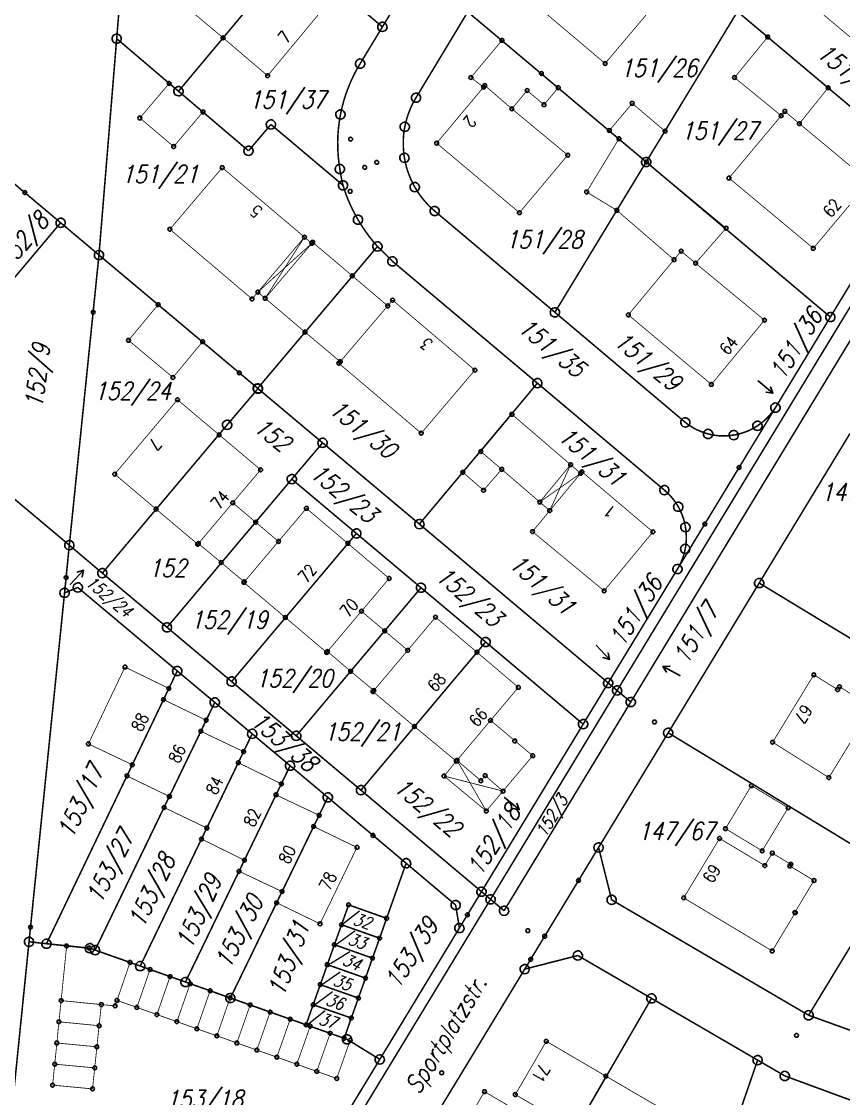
# Model space of a CAD drawing. Extents: x 4468056 to 4468688, y 5348625 to 5349303.
# Drawn here: x 4468452.9 to 4468559.9, y 5348828 to 5348968.3 of the extents above; entities that cross this region are included whole.
import ezdxf
from ezdxf.enums import TextEntityAlignment as Align

# ---------------------------------------------------------------- set-up
doc = ezdxf.new("R2010")
doc.units = 0
doc.linetypes.add('PCMAP-LINIENTYP_046', pattern=[1, 0.35, -0.3, 0.35])
doc.layers.get('0').update_dxf_attribs({"linetype": 'CONTINUOUS'})
for name, color, linetype in [('B-T017-AMTL_PUNKTE_G-KOORDINATE', 216, 'CONTINUOUS'), ('B-T018-AMTL_PUNKTE_D-KOORDINATE', 216, 'CONTINUOUS'), ('B-T020-AMTL_FR-PFEIL', 7, 'CONTINUOUS'), ('L-T034-AMTL_FLGR_ABGEM', 216, 'CONTINUOUS'), ('L-T044-AMTL_GEBAEUDELINIE', 136, 'CONTINUOUS'), ('L-T046-AMTL_ARK_PASS_DURCHF_DIA', 136, 'PCMAP-LINIENTYP_046'), ('L-T047-AMTL_GEB_-TREPPE_TG-ZUFA', 136, 'CONTINUOUS'), ('T-T004-HAUSNUMMER_GEBAEUDETEXT', 16, 'CONTINUOUS'), ('T-T018-FLURNUMMER', 7, 'CONTINUOUS'), ('T-T023-FLURNUMMERNTEXT_ZU_VERME', 7, 'CONTINUOUS'), ('T-T026-STRASSENNAMEN', 7, 'CONTINUOUS')]:
    doc.layers.add(name, color=color, linetype=linetype)
doc.styles.add('PCMAP-TEXTTYP_004', font='simplex')
doc.styles.add('PCMAP-TEXTTYP_018', font='simplex', dxfattribs={"oblique": 15})
doc.styles.add('PCMAP-TEXTTYP_023', font='simplex', dxfattribs={"oblique": 15})
doc.styles.add('PCMAP-TEXTTYP_026', font='simplex', dxfattribs={"oblique": 15})

# ---------------------------------------------------------------- blocks, each defined once
blk = doc.blocks.new('KREIS')
blk.add_circle((0, 0), 5)
blk = doc.blocks.new('SYM10')
for points in [[(2.507, 4.202), (0.958, 4.953), (-0.543, 5), (-2.185, 4.437), (-3.379, 3.608), (-4.249, 2.748), (-4.882, 1.357), (-5, 0.073)], [(-5, 0.073), (-4.953, -0.912)], [(2.493, -4.416), (3.726, -3.586), (4.455, -2.364), (5, -0.885), (4.933, 0.741), (4.464, 2.007), (3.69, 3.219), (2.507, 4.202)], [(-4.953, -0.912), (-4.698, -1.945), (-3.921, -3.398), (-2.642, -4.314), (-1.366, -4.81), (0.008, -5), (1.379, -4.834), (2.493, -4.416)]]:
    blk.add_lwpolyline(points)
blk = doc.blocks.new('SYM60')
blk.add_lwpolyline([(-8.077, 1.827), (-8.077, 1.808), (-5.038, 0.01), (-15, 0.01), (-15, -0.01), (-5.038, -0.01), (-8.077, -1.808), (-8.077, -1.827), (-5, 0), (-8.077, 1.827)])

msp = doc.modelspace()

# ---------------------------------------------------------------- linework, layer by layer
at = {"layer": 'L-T034-AMTL_FLGR_ABGEM', "const_width": 0.2, "flags": 128}
for points in [[(4468465.28, 5348966.07), (4468467.63, 5348994.88)], [(4468499.89, 5348967.6), (4468512.22, 5348987.92)], [(4468530.46, 5348881.17), (4468595.11, 5348987.57)], [(4468596.9, 5348986.16), (4468532.25, 5348879.68)], [(4468488.44, 5348977.28), (4468473.33, 5348959.22)], [(4468499.89, 5348967.6), (4468488.44, 5348977.28)], [(4468504.27, 5348958.38), (4468511.01, 5348969.55)], [(4468511.01, 5348969.55), (4468534.25, 5348950.01)], [(4468546.14, 5348969.59), (4468534.25, 5348950.01)], [(4468570.14, 5348949.41), (4468546.14, 5348969.59)], [(4468497, 5348962.82), (4468499.89, 5348967.6)], [(4468462.97, 5348937.89), (4468465.28, 5348966.07)], [(4468465.28, 5348966.07), (4468473.33, 5348959.22)], [(4468497, 5348962.82), (4468496.55, 5348962.05), (4468496.14, 5348961.26), (4468495.76, 5348960.45), (4468495.42, 5348959.62), (4468495.11, 5348958.78), (4468494.85, 5348957.93), (4468494.62, 5348957.06), (4468494.43, 5348956.19)], [(4468482.45, 5348951.46), (4468473.33, 5348959.22)], [(4468504.27, 5348958.38), (4468503.98, 5348957.88), (4468503.72, 5348957.36), (4468503.48, 5348956.82), (4468503.27, 5348956.28), (4468503.09, 5348955.73), (4468502.94, 5348955.17), (4468502.81, 5348954.6)], [(4468485.37, 5348954.89), (4468482.45, 5348951.46)], [(4468485.37, 5348954.89), (4468494.76, 5348946.97)], [(4468494.35, 5348949.1), (4468494.22, 5348949.98), (4468494.13, 5348950.87), (4468494.08, 5348951.76), (4468494.07, 5348952.65), (4468494.1, 5348953.54), (4468494.17, 5348954.43), (4468494.28, 5348955.31), (4468494.43, 5348956.19)], [(4468502.76, 5348950.55), (4468502.68, 5348951.13), (4468502.63, 5348951.71), (4468502.61, 5348952.29), (4468502.61, 5348952.87), (4468502.65, 5348953.45), (4468502.71, 5348954.03), (4468502.81, 5348954.6)], [(4468504.11, 5348946.73), (4468503.84, 5348947.24), (4468503.59, 5348947.77), (4468503.37, 5348948.31), (4468503.17, 5348948.86), (4468503.01, 5348949.41), (4468502.87, 5348949.98), (4468502.76, 5348950.55)], [(4468522.36, 5348930.43), (4468534.25, 5348950.01)], [(4468558.24, 5348929.81), (4468534.25, 5348950.01)], [(4468570.14, 5348949.41), (4468558.24, 5348929.81)], [(4468450.28, 5348948.56), (4468457.98, 5348942.09)], [(4468494.76, 5348946.97), (4468494.69, 5348947.27), (4468494.62, 5348947.57), (4468494.56, 5348947.88), (4468494.5, 5348948.18), (4468494.44, 5348948.49), (4468494.39, 5348948.79), (4468494.35, 5348949.1)], [(4468494.76, 5348946.97), (4468494.97, 5348946.3), (4468495.2, 5348945.65), (4468495.46, 5348945), (4468495.74, 5348944.36), (4468496.04, 5348943.73), (4468496.37, 5348943.11), (4468496.71, 5348942.5)], [(4468506.7, 5348943.62), (4468506.26, 5348944.01), (4468505.85, 5348944.41), (4468505.46, 5348944.84), (4468505.08, 5348945.29), (4468504.74, 5348945.75), (4468504.41, 5348946.23), (4468504.11, 5348946.73)], [(4468499.25, 5348939.01), (4468498.84, 5348939.47), (4468498.45, 5348939.95), (4468498.07, 5348940.44), (4468497.71, 5348940.94), (4468497.36, 5348941.45), (4468497.03, 5348941.97), (4468496.71, 5348942.5)], [(4468522.36, 5348930.43), (4468506.7, 5348943.62)], [(4468457.98, 5348942.09), (4468448.5, 5348930.82)], [(4468462.97, 5348937.89), (4468457.98, 5348942.09)], [(4468483.65, 5348920.53), (4468499.25, 5348939.01)], [(4468501.2, 5348937.07), (4468499.25, 5348939.01)], [(4468459.11, 5348900.1), (4468462.97, 5348937.89)], [(4468462.97, 5348937.89), (4468483.65, 5348920.53)], [(4468501.2, 5348937.07), (4468520.08, 5348921.2)], [(4468539.35, 5348916.09), (4468522.36, 5348930.43)], [(4468558.24, 5348929.81), (4468551.09, 5348918.02)], [(4468479.67, 5348915.77), (4468483.69, 5348920.49)], [(4468483.65, 5348920.53), (4468483.69, 5348920.49)], [(4468492.1, 5348913.43), (4468483.69, 5348920.49)], [(4468504.71, 5348902.85), (4468520.08, 5348921.2)], [(4468536.62, 5348907.27), (4468520.08, 5348921.2)], [(4468538.33, 5348897), (4468551.09, 5348918.02)], [(4468551.09, 5348918.02), (4468550.82, 5348917.62), (4468550.53, 5348917.25), (4468550.21, 5348916.88), (4468549.87, 5348916.54), (4468549.52, 5348916.22), (4468549.14, 5348915.93), (4468548.75, 5348915.65)], [(4468479.67, 5348915.77), (4468463.41, 5348896.46)], [(4468539.35, 5348916.09), (4468539.73, 5348915.8), (4468540.13, 5348915.54), (4468540.54, 5348915.29), (4468540.97, 5348915.08), (4468541.41, 5348914.89), (4468541.86, 5348914.73), (4468542.32, 5348914.59)], [(4468548.75, 5348915.65), (4468548.34, 5348915.4), (4468547.92, 5348915.17), (4468547.49, 5348914.97), (4468547.04, 5348914.8), (4468546.58, 5348914.65), (4468546.12, 5348914.53), (4468545.65, 5348914.44)], [(4468545.65, 5348914.44), (4468545.17, 5348914.38), (4468544.7, 5348914.34), (4468544.22, 5348914.33), (4468543.74, 5348914.35), (4468543.26, 5348914.4), (4468542.79, 5348914.48), (4468542.32, 5348914.59)], [(4468560.8, 5348914.65), (4468548.97, 5348895.17)], [(4468488.09, 5348908.7), (4468492.1, 5348913.43)], [(4468504.71, 5348902.85), (4468492.1, 5348913.43)], [(4468459.11, 5348900.1), (4468446.48, 5348910.72)], [(4468471.84, 5348889.4), (4468488.09, 5348908.7)], [(4468496.5, 5348901.63), (4468488.09, 5348908.7)], [(4468536.62, 5348907.27), (4468536.92, 5348907), (4468537.21, 5348906.72), (4468537.49, 5348906.42), (4468537.75, 5348906.11), (4468537.99, 5348905.79), (4468538.22, 5348905.46), (4468538.43, 5348905.11)], [(4468538.43, 5348905.11), (4468538.62, 5348904.75), (4468538.79, 5348904.39), (4468538.95, 5348904.01), (4468539.08, 5348903.63), (4468539.2, 5348903.24), (4468539.29, 5348902.85), (4468539.37, 5348902.45)], [(4468480.25, 5348882.34), (4468496.5, 5348901.63)], [(4468504.92, 5348894.56), (4468496.5, 5348901.63)], [(4468504.71, 5348902.85), (4468529.3, 5348882.16)], [(4468539.37, 5348902.45), (4468539.43, 5348902.05), (4468539.46, 5348901.65), (4468539.48, 5348901.24), (4468539.48, 5348900.84), (4468539.45, 5348900.43), (4468539.41, 5348900.03), (4468539.34, 5348899.63)], [(4468459.11, 5348900.1), (4468458.49, 5348893.89)], [(4468459.11, 5348900.1), (4468463.41, 5348896.46)], [(4468538.33, 5348897), (4468538.53, 5348897.35), (4468538.71, 5348897.71), (4468538.88, 5348898.08), (4468539.02, 5348898.46), (4468539.15, 5348898.84), (4468539.25, 5348899.23), (4468539.34, 5348899.63)], [(4468471.84, 5348889.4), (4468463.41, 5348896.46)], [(4468529.3, 5348882.16), (4468538.33, 5348897)], [(4468458.49, 5348893.89), (4468460.22, 5348894.59)], [(4468473.17, 5348883.72), (4468460.22, 5348894.59)], [(4468537.12, 5348875.67), (4468548.97, 5348895.17)], [(4468578.67, 5348877.16), (4468548.97, 5348895.17)], [(4468453.86, 5348848.45), (4468458.49, 5348893.89)], [(4468488.67, 5348875.27), (4468504.92, 5348894.56)], [(4468513.34, 5348887.49), (4468504.92, 5348894.56)], [(4468471.84, 5348889.4), (4468480.25, 5348882.34)], [(4468497.1, 5348868.19), (4468513.34, 5348887.49)], [(4468526.04, 5348876.79), (4468513.34, 5348887.49)], [(4468473.17, 5348883.72), (4468456.14, 5348848.2)], [(4468478.06, 5348879.62), (4468473.17, 5348883.72)], [(4468480.25, 5348882.34), (4468488.67, 5348875.27)], [(4468529.3, 5348882.16), (4468526.04, 5348876.79)], [(4468529.3, 5348882.16), (4468530.46, 5348881.17)], [(4468530.46, 5348881.17), (4468513.98, 5348853.98)], [(4468530.46, 5348881.17), (4468532.25, 5348879.68)], [(4468478.06, 5348879.62), (4468462.47, 5348847.37)], [(4468482.93, 5348875.53), (4468478.06, 5348879.62)], [(4468515.74, 5348852.49), (4468532.25, 5348879.68)], [(4468512.8, 5348854.98), (4468526.04, 5348876.79)], [(4468482.93, 5348875.53), (4468468.35, 5348845.29)], [(4468487.87, 5348871.38), (4468482.93, 5348875.53)], [(4468488.67, 5348875.27), (4468497.1, 5348868.19)], [(4468537.12, 5348875.67), (4468528.05, 5348860.73)], [(4468566.8, 5348857.62), (4468537.12, 5348875.67)], [(4468487.87, 5348871.38), (4468474.24, 5348843.21)], [(4468492.78, 5348867.26), (4468487.87, 5348871.38)], [(4468512.8, 5348854.98), (4468497.1, 5348868.19)], [(4468492.78, 5348867.26), (4468480.09, 5348841.13)], [(4468502.98, 5348858.68), (4468492.78, 5348867.26)], [(4468528.05, 5348860.73), (4468518.43, 5348844.89)], [(4468529.75, 5348853.91), (4468528.05, 5348860.73)], [(4468502.98, 5348858.68), (4468500.44, 5348851.5)], [(4468502.98, 5348858.68), (4468509.43, 5348853.24)], [(4468555.41, 5348838.88), (4468566.8, 5348857.62)], [(4468513.98, 5348853.98), (4468466.17, 5348775.22)], [(4468512.8, 5348854.98), (4468509.92, 5348850.24)], [(4468512.8, 5348854.98), (4468513.98, 5348853.98)], [(4468513.98, 5348853.98), (4468515.74, 5348852.49)], [(4468555.41, 5348838.88), (4468529.75, 5348853.91)], [(4468494.57, 5348850.67), (4468495.49, 5348853.26)], [(4468500.44, 5348851.5), (4468495.49, 5348853.26)], [(4468509.92, 5348850.24), (4468509.43, 5348853.24)], [(4468499.53, 5348848.92), (4468500.44, 5348851.5)], [(4468493.64, 5348848.07), (4468494.57, 5348850.67)], [(4468499.53, 5348848.92), (4468494.57, 5348850.67)], [(4468499.55, 5348833.13), (4468509.92, 5348850.24)], [(4468449.42, 5348804.68), (4468453.86, 5348848.45)], [(4468453.86, 5348848.45), (4468456.14, 5348848.2)], [(4468498.6, 5348846.32), (4468499.53, 5348848.92)], [(4468461.79, 5348847.61), (4468456.14, 5348848.2)], [(4468461.79, 5348847.61), (4468462.47, 5348847.37)], [(4468468.35, 5348845.29), (4468462.47, 5348847.37)], [(4468492.72, 5348845.47), (4468493.64, 5348848.07)], [(4468498.6, 5348846.32), (4468493.64, 5348848.07)], [(4468497.69, 5348843.72), (4468498.6, 5348846.32)], [(4468525.35, 5348846.66), (4468518.43, 5348844.89)], [(4468534.94, 5348841.08), (4468525.35, 5348846.66)], [(4468474.24, 5348843.21), (4468468.35, 5348845.29)], [(4468491.8, 5348842.87), (4468492.72, 5348845.47)], [(4468497.69, 5348843.72), (4468492.72, 5348845.47)], [(4468499.24, 5348813.28), (4468518.43, 5348844.89)], [(4468480.09, 5348841.13), (4468474.24, 5348843.21)], [(4468490.87, 5348840.25), (4468491.8, 5348842.87)], [(4468496.76, 5348841.12), (4468491.8, 5348842.87)], [(4468496.76, 5348841.12), (4468497.69, 5348843.72)], [(4468489.95, 5348837.64), (4468480.09, 5348841.13)], [(4468489.95, 5348837.64), (4468490.87, 5348840.25)], [(4468495.84, 5348838.52), (4468490.87, 5348840.25)], [(4468495.84, 5348838.52), (4468496.76, 5348841.12)], [(4468534.94, 5348841.08), (4468515.47, 5348807.46)], [(4468548.77, 5348833.04), (4468534.94, 5348841.08)], [(4468494.91, 5348835.88), (4468495.84, 5348838.52)], [(4468555.41, 5348838.88), (4468584.74, 5348828.3)], [(4468494.91, 5348835.88), (4468489.95, 5348837.64)], [(4468495.29, 5348835.75), (4468494.91, 5348835.88)], [(4468499.55, 5348833.13), (4468495.29, 5348835.75)], [(4468499.55, 5348833.13), (4468476.58, 5348795.3)], [(4468548.77, 5348833.04), (4468537.26, 5348799.65)], [(4468548.77, 5348833.04), (4468552.31, 5348830.98)], [(4468570.37, 5348824.33), (4468552.31, 5348830.98)]]:
    msp.add_lwpolyline(points, dxfattribs=at)
at = {"layer": 'L-T044-AMTL_GEBAEUDELINIE', "const_width": 0.1, "flags": 128}
for points in [[(4468485.9, 5348974.24), (4468479.14, 5348966.17)], [(4468479.14, 5348966.17), (4468485.9, 5348974.24)], [(4468528.9, 5348962.83), (4468518.21, 5348971.87)], [(4468479.14, 5348966.17), (4468473.42, 5348970.96)], [(4468536.19, 5348971.46), (4468528.9, 5348962.83)], [(4468491.62, 5348969.28), (4468484.94, 5348961.24)], [(4468568.74, 5348959.63), (4468557.38, 5348969.16)], [(4468484.94, 5348961.24), (4468479.14, 5348966.17)], [(4468545.76, 5348961), (4468550.08, 5348966.28)], [(4468550.08, 5348966.28), (4468557.95, 5348959.67)], [(4468511.42, 5348961.01), (4468515.46, 5348965.84)], [(4468515.46, 5348965.84), (4468520.6, 5348961.53)], [(4468513.06, 5348959.75), (4468511.42, 5348961.01)], [(4468520.6, 5348961.53), (4468522.8, 5348959.68)], [(4468551.84, 5348956.03), (4468545.76, 5348961)], [(4468468.3, 5348955.73), (4468472.12, 5348960.24)], [(4468472.12, 5348960.24), (4468476.52, 5348956.52)], [(4468506.96, 5348952.45), (4468513.06, 5348959.75)], [(4468513.24, 5348959.97), (4468513.06, 5348959.75)], [(4468513.06, 5348959.75), (4468513.24, 5348959.97)], [(4468516.75, 5348956.93), (4468513.24, 5348959.97)], [(4468513.24, 5348959.97), (4468516.75, 5348956.93)], [(4468518.74, 5348959.31), (4468516.75, 5348956.93)], [(4468520.94, 5348957.46), (4468518.74, 5348959.31)], [(4468522.8, 5348959.68), (4468520.94, 5348957.46)], [(4468557.95, 5348959.67), (4468554.21, 5348955)], [(4468476.52, 5348956.52), (4468472.7, 5348952.01)], [(4468516.75, 5348956.93), (4468524.03, 5348950.9)], [(4468529.45, 5348954.1), (4468532.43, 5348957.64)], [(4468532.43, 5348957.64), (4468536.71, 5348954.02)], [(4468551.84, 5348956.03), (4468552.31, 5348956.6)], [(4468552.31, 5348956.6), (4468551.84, 5348956.03)], [(4468552.31, 5348956.6), (4468554.21, 5348955)], [(4468554.21, 5348955), (4468552.31, 5348956.6)], [(4468472.7, 5348952.01), (4468468.3, 5348955.73)], [(4468545.04, 5348947.91), (4468551.84, 5348956.03)], [(4468554.21, 5348955), (4468563.29, 5348947.45)], [(4468530.7, 5348953.03), (4468529.45, 5348954.1)], [(4468536.71, 5348954.02), (4468534.29, 5348950.01)], [(4468517.74, 5348943.4), (4468506.96, 5348952.45)], [(4468526.49, 5348946.1), (4468530.7, 5348953.03)], [(4468534.25, 5348950.01), (4468530.7, 5348953.03)], [(4468530.7, 5348953.03), (4468534.25, 5348950.01)], [(4468524.03, 5348950.9), (4468517.74, 5348943.4)], [(4468530.43, 5348943.71), (4468534.25, 5348950.01)], [(4468534.25, 5348950.01), (4468530.43, 5348943.71)], [(4468534.29, 5348950.01), (4468534.25, 5348950.01)], [(4468534.25, 5348950.01), (4468534.29, 5348950.01)], [(4468534.29, 5348950.01), (4468544.66, 5348941.39)], [(4468472.21, 5348941.24), (4468479.03, 5348949.27)], [(4468479.03, 5348949.27), (4468489.74, 5348940.22)], [(4468556.02, 5348938.76), (4468545.04, 5348947.91)], [(4468530.43, 5348943.71), (4468526.49, 5348946.1)], [(4468537.88, 5348937.28), (4468530.43, 5348943.71)], [(4468560.77, 5348944.43), (4468556.02, 5348938.76)], [(4468482.91, 5348932.17), (4468472.21, 5348941.24)], [(4468544.66, 5348941.39), (4468540.69, 5348936.82)], [(4468483.67, 5348933.06), (4468489.74, 5348940.22)], [(4468489.74, 5348940.22), (4468483.67, 5348933.06)], [(4468489.74, 5348940.22), (4468490.7, 5348939.41)], [(4468490.7, 5348939.41), (4468490.81, 5348939.54)], [(4468490.81, 5348939.54), (4468495.97, 5348935.18)], [(4468538.8, 5348938.39), (4468537.88, 5348937.28)], [(4468537.88, 5348937.28), (4468538.8, 5348938.39)], [(4468540.69, 5348936.82), (4468538.8, 5348938.39)], [(4468538.8, 5348938.39), (4468540.69, 5348936.82)], [(4468531.93, 5348930.09), (4468537.88, 5348937.28)], [(4468540.69, 5348936.82), (4468549.66, 5348929.4)], [(4468495.97, 5348935.18), (4468489.81, 5348927.85)], [(4468489.81, 5348927.85), (4468495.97, 5348935.18)], [(4468495.97, 5348935.18), (4468500.58, 5348931.26)], [(4468483.67, 5348933.06), (4468482.91, 5348932.17)], [(4468484.62, 5348932.25), (4468483.67, 5348933.06)], [(4468466.82, 5348926.78), (4468470.68, 5348931.42)], [(4468470.68, 5348931.42), (4468476.47, 5348926.6)], [(4468489.81, 5348927.85), (4468484.62, 5348932.25)], [(4468500.58, 5348931.26), (4468494.4, 5348924)], [(4468494.4, 5348924), (4468500.58, 5348931.26)], [(4468500.58, 5348931.26), (4468501.22, 5348932.01)], [(4468501.22, 5348932.01), (4468511.94, 5348922.9)], [(4468542.74, 5348921.04), (4468531.93, 5348930.09)], [(4468549.66, 5348929.4), (4468542.74, 5348921.04)], [(4468494.4, 5348924), (4468489.81, 5348927.85)], [(4468472.61, 5348921.94), (4468466.82, 5348926.78)], [(4468476.47, 5348926.6), (4468472.61, 5348921.94)], [(4468494.21, 5348923.79), (4468494.4, 5348924)], [(4468504.95, 5348914.68), (4468494.21, 5348923.79)], [(4468511.94, 5348922.9), (4468504.95, 5348914.68)], [(4468465.02, 5348909.35), (4468473.2, 5348919.04)], [(4468473.2, 5348919.04), (4468478.63, 5348914.47)], [(4468512.71, 5348912.3), (4468516.76, 5348917.14)], [(4468516.76, 5348917.14), (4468524.41, 5348910.58)], [(4468478.63, 5348914.47), (4468470.41, 5348904.8)], [(4468470.41, 5348904.8), (4468478.63, 5348914.47)], [(4468478.63, 5348914.47), (4468484.03, 5348909.92)], [(4468510.37, 5348909.59), (4468512.71, 5348912.3)], [(4468515.43, 5348909.98), (4468512.71, 5348912.3)], [(4468512.71, 5348912.3), (4468515.43, 5348909.98)], [(4468524.41, 5348910.58), (4468525.72, 5348909.46)], [(4468470.41, 5348904.8), (4468465.02, 5348909.35)], [(4468484.03, 5348909.92), (4468480.4, 5348905.62)], [(4468513.07, 5348907.25), (4468510.37, 5348909.59)], [(4468515.43, 5348909.98), (4468513.07, 5348907.25)], [(4468520.39, 5348905.72), (4468515.43, 5348909.98)], [(4468525.72, 5348909.46), (4468521.69, 5348904.6)], [(4468521.69, 5348904.6), (4468525.72, 5348909.46)], [(4468525.72, 5348909.46), (4468525.88, 5348909.66)], [(4468525.88, 5348909.66), (4468535.13, 5348901.83)], [(4468475.84, 5348900.22), (4468470.41, 5348904.8)], [(4468480.4, 5348905.62), (4468475.92, 5348900.31)], [(4468475.92, 5348900.31), (4468480.4, 5348905.62)], [(4468480.4, 5348905.62), (4468483.39, 5348903.09)], [(4468486.35, 5348900.59), (4468489.99, 5348904.9)], [(4468489.99, 5348904.9), (4468495.38, 5348900.34)], [(4468519.44, 5348901.87), (4468521.69, 5348904.6)], [(4468521.69, 5348904.6), (4468520.39, 5348905.72)], [(4468483.39, 5348903.09), (4468478.89, 5348897.84)], [(4468478.89, 5348897.84), (4468483.39, 5348903.09)], [(4468483.39, 5348903.09), (4468486.35, 5348900.59)], [(4468528.77, 5348894.15), (4468519.44, 5348901.87)], [(4468535.13, 5348901.83), (4468528.77, 5348894.15)], [(4468475.92, 5348900.31), (4468475.84, 5348900.22)], [(4468478.89, 5348897.84), (4468475.92, 5348900.31)], [(4468486.35, 5348900.59), (4468481.9, 5348895.32)], [(4468481.9, 5348895.32), (4468486.35, 5348900.59)], [(4468495.38, 5348900.34), (4468487.25, 5348890.68)], [(4468487.25, 5348890.68), (4468495.38, 5348900.34)], [(4468495.38, 5348900.34), (4468500.77, 5348895.77)], [(4468481.9, 5348895.32), (4468478.89, 5348897.84)], [(4468481.84, 5348895.25), (4468481.9, 5348895.32)], [(4468487.25, 5348890.68), (4468481.84, 5348895.25)], [(4468500.77, 5348895.77), (4468497.16, 5348891.5)], [(4468492.63, 5348886.13), (4468487.25, 5348890.68)], [(4468497.16, 5348891.5), (4468492.74, 5348886.26)], [(4468492.74, 5348886.26), (4468497.16, 5348891.5)], [(4468497.16, 5348891.5), (4468500.19, 5348888.94)], [(4468503.19, 5348886.41), (4468506.81, 5348890.72)], [(4468506.81, 5348890.72), (4468512.21, 5348886.16)], [(4468500.19, 5348888.94), (4468495.75, 5348883.68)], [(4468495.75, 5348883.68), (4468500.19, 5348888.94)], [(4468500.19, 5348888.94), (4468503.19, 5348886.41)], [(4468492.74, 5348886.26), (4468492.63, 5348886.13)], [(4468495.75, 5348883.68), (4468492.74, 5348886.26)], [(4468503.19, 5348886.41), (4468498.78, 5348881.17)], [(4468498.78, 5348881.17), (4468503.19, 5348886.41)], [(4468512.21, 5348886.16), (4468504.06, 5348876.49)], [(4468504.06, 5348876.49), (4468512.21, 5348886.16)], [(4468512.21, 5348886.16), (4468517.6, 5348881.58)], [(4468461.59, 5348874.22), (4468466.36, 5348884.23)], [(4468466.36, 5348884.23), (4468472.08, 5348881.44)], [(4468498.78, 5348881.17), (4468495.75, 5348883.68)], [(4468550.72, 5348874.44), (4468556.09, 5348883.22)], [(4468556.09, 5348883.22), (4468559.18, 5348881.29)], [(4468472.08, 5348881.44), (4468471.38, 5348879.99)], [(4468498.66, 5348881.03), (4468498.78, 5348881.17)], [(4468504.06, 5348876.49), (4468498.66, 5348881.03)], [(4468517.6, 5348881.58), (4468513.98, 5348877.28)], [(4468559.18, 5348881.29), (4468559.43, 5348881.67)], [(4468559.43, 5348881.67), (4468563.66, 5348879.02)], [(4468471.38, 5348879.99), (4468467.31, 5348871.5)], [(4468467.31, 5348871.5), (4468471.38, 5348879.99)], [(4468471.38, 5348879.99), (4468476.94, 5348877.3)], [(4468563.66, 5348879.02), (4468558.05, 5348869.83)], [(4468476.94, 5348877.3), (4468476.24, 5348875.86)], [(4468509.52, 5348871.97), (4468504.06, 5348876.49)], [(4468513.98, 5348877.28), (4468509.61, 5348872.08)], [(4468509.61, 5348872.08), (4468513.98, 5348877.28)], [(4468513.98, 5348877.28), (4468519.47, 5348872.68)], [(4468476.24, 5348875.86), (4468472.14, 5348867.38)], [(4468472.14, 5348867.38), (4468476.24, 5348875.86)], [(4468476.24, 5348875.86), (4468481.81, 5348873.21)], [(4468467.31, 5348871.5), (4468461.59, 5348874.22)], [(4468558.05, 5348869.83), (4468550.72, 5348874.44)], [(4468481.81, 5348873.21), (4468481.12, 5348871.77)], [(4468519.47, 5348872.68), (4468515.6, 5348868.07)], [(4468466.62, 5348870.05), (4468467.31, 5348871.5)], [(4468481.12, 5348871.77), (4468477.02, 5348863.27)], [(4468477.02, 5348863.27), (4468481.12, 5348871.77)], [(4468481.12, 5348871.77), (4468486.73, 5348869.02)], [(4468509.61, 5348872.08), (4468509.52, 5348871.97)], [(4468512.72, 5348869.42), (4468509.61, 5348872.08)], [(4468472.14, 5348867.38), (4468466.62, 5348870.05)], [(4468513.28, 5348870.09), (4468512.72, 5348869.42)], [(4468515.6, 5348868.07), (4468513.28, 5348870.09)], [(4468486.73, 5348869.02), (4468486.03, 5348867.58)], [(4468544.58, 5348863.18), (4468547.96, 5348868.78)], [(4468547.96, 5348868.78), (4468552.75, 5348865.9)], [(4468471.45, 5348865.94), (4468472.14, 5348867.38)], [(4468486.03, 5348867.58), (4468481.91, 5348859.07)], [(4468481.91, 5348859.07), (4468486.03, 5348867.58)], [(4468486.03, 5348867.58), (4468491.65, 5348864.92)], [(4468477.02, 5348863.27), (4468471.45, 5348865.94)], [(4468552.75, 5348865.9), (4468549.36, 5348860.29)], [(4468491.65, 5348864.92), (4468490.93, 5348863.46)], [(4468476.33, 5348861.83), (4468477.02, 5348863.27)], [(4468490.93, 5348863.46), (4468486.82, 5348854.99)], [(4468486.82, 5348854.99), (4468490.93, 5348863.46)], [(4468490.93, 5348863.46), (4468496.58, 5348860.74)], [(4468549.36, 5348860.29), (4468544.58, 5348863.18)], [(4468481.91, 5348859.07), (4468476.33, 5348861.83)], [(4468539.14, 5348854.17), (4468543.81, 5348861.91)], [(4468543.81, 5348861.91), (4468549.7, 5348858.37)], [(4468496.58, 5348860.74), (4468491.76, 5348850.79)], [(4468549.7, 5348858.37), (4468550.68, 5348859.99)], [(4468550.68, 5348859.99), (4468553.09, 5348858.54)], [(4468481.22, 5348857.63), (4468481.91, 5348859.07)], [(4468553.09, 5348858.54), (4468552.96, 5348858.32)], [(4468552.96, 5348858.32), (4468556.11, 5348856.43)], [(4468486.82, 5348854.99), (4468481.22, 5348857.63)], [(4468556.11, 5348856.43), (4468553.61, 5348852.27)], [(4468486.11, 5348853.53), (4468486.82, 5348854.99)], [(4468550.67, 5348847.25), (4468539.14, 5348854.17)], [(4468491.76, 5348850.79), (4468486.11, 5348853.53)], [(4468494.57, 5348850.67), (4468495.49, 5348853.26)], [(4468495.49, 5348853.26), (4468500.44, 5348851.5)], [(4468500.44, 5348851.5), (4468499.53, 5348848.92)], [(4468553.67, 5348852.24), (4468550.67, 5348847.25)], [(4468553.61, 5348852.27), (4468553.67, 5348852.24)], [(4468493.64, 5348848.07), (4468494.57, 5348850.67)], [(4468499.53, 5348848.92), (4468494.57, 5348850.67)], [(4468494.57, 5348850.67), (4468499.53, 5348848.92)], [(4468499.53, 5348848.92), (4468498.6, 5348846.32)], [(4468458.04, 5348840.79), (4468458.76, 5348847.91)], [(4468458.76, 5348847.91), (4468461.71, 5348847.64)], [(4468461.71, 5348847.64), (4468467.02, 5348845.76)], [(4468492.72, 5348845.47), (4468493.64, 5348848.07)], [(4468493.64, 5348848.07), (4468498.6, 5348846.32)], [(4468498.6, 5348846.32), (4468493.64, 5348848.07)], [(4468467.02, 5348845.76), (4468465.32, 5348840.82)], [(4468465.32, 5348840.82), (4468467.02, 5348845.76)], [(4468467.02, 5348845.76), (4468469.62, 5348844.84)], [(4468498.6, 5348846.32), (4468497.69, 5348843.72)], [(4468469.62, 5348844.84), (4468467.91, 5348839.9)], [(4468467.91, 5348839.9), (4468469.62, 5348844.84)], [(4468469.62, 5348844.84), (4468472.23, 5348843.91)], [(4468491.8, 5348842.87), (4468492.72, 5348845.47)], [(4468492.72, 5348845.47), (4468497.69, 5348843.72)], [(4468497.69, 5348843.72), (4468492.72, 5348845.47)], [(4468472.23, 5348843.91), (4468470.52, 5348838.97)], [(4468470.52, 5348838.97), (4468472.23, 5348843.91)], [(4468472.23, 5348843.91), (4468474.85, 5348842.99)], [(4468474.85, 5348842.99), (4468473.12, 5348838.05)], [(4468473.12, 5348838.05), (4468474.85, 5348842.99)], [(4468474.85, 5348842.99), (4468477.45, 5348842.07)], [(4468490.87, 5348840.25), (4468491.8, 5348842.87)], [(4468491.8, 5348842.87), (4468496.76, 5348841.12)], [(4468496.76, 5348841.12), (4468491.8, 5348842.87)], [(4468497.69, 5348843.72), (4468496.76, 5348841.12)], [(4468477.45, 5348842.07), (4468475.72, 5348837.12)], [(4468475.72, 5348837.12), (4468477.45, 5348842.07)], [(4468477.45, 5348842.07), (4468480.05, 5348841.14)], [(4468457.76, 5348838.03), (4468458.04, 5348840.79)], [(4468463.28, 5348840.27), (4468458.04, 5348840.79)], [(4468458.04, 5348840.79), (4468463.28, 5348840.27)], [(4468463.28, 5348840.27), (4468462.99, 5348837.52)], [(4468465.07, 5348840.1), (4468463.28, 5348840.27)], [(4468465.32, 5348840.82), (4468465.07, 5348840.1)], [(4468467.91, 5348839.9), (4468465.32, 5348840.82)], [(4468480.05, 5348841.14), (4468478.33, 5348836.2)], [(4468478.33, 5348836.2), (4468480.05, 5348841.14)], [(4468480.05, 5348841.14), (4468482.67, 5348840.22)], [(4468482.67, 5348840.22), (4468480.93, 5348835.27)], [(4468480.93, 5348835.27), (4468482.67, 5348840.22)], [(4468482.67, 5348840.22), (4468485.27, 5348839.3)], [(4468489.95, 5348837.64), (4468490.87, 5348840.25)], [(4468490.87, 5348840.25), (4468495.84, 5348838.52)], [(4468495.84, 5348838.52), (4468490.87, 5348840.25)], [(4468496.76, 5348841.12), (4468495.84, 5348838.52)], [(4468470.52, 5348838.97), (4468467.91, 5348839.9)], [(4468473.12, 5348838.05), (4468470.52, 5348838.97)], [(4468485.27, 5348839.3), (4468483.54, 5348834.35)], [(4468483.54, 5348834.35), (4468485.27, 5348839.3)], [(4468485.27, 5348839.3), (4468487.88, 5348838.37)], [(4468457.49, 5348835.27), (4468457.76, 5348838.03)], [(4468462.99, 5348837.52), (4468457.76, 5348838.03)], [(4468457.76, 5348838.03), (4468462.99, 5348837.52)], [(4468462.99, 5348837.52), (4468462.7, 5348834.77)], [(4468475.72, 5348837.12), (4468473.12, 5348838.05)], [(4468478.33, 5348836.2), (4468475.72, 5348837.12)], [(4468487.88, 5348838.37), (4468486.14, 5348833.42)], [(4468486.14, 5348833.42), (4468487.88, 5348838.37)], [(4468487.88, 5348838.37), (4468489.95, 5348837.64)], [(4468488.74, 5348832.5), (4468490.49, 5348837.45)], [(4468490.49, 5348837.45), (4468488.74, 5348832.5)], [(4468490.49, 5348837.45), (4468489.95, 5348837.64)], [(4468489.95, 5348837.64), (4468490.49, 5348837.45)], [(4468493.09, 5348836.53), (4468490.49, 5348837.45)], [(4468490.49, 5348837.45), (4468493.09, 5348836.53)], [(4468495.84, 5348838.52), (4468494.91, 5348835.88)], [(4468480.93, 5348835.27), (4468478.33, 5348836.2)], [(4468491.34, 5348831.57), (4468493.09, 5348836.53)], [(4468493.09, 5348836.53), (4468491.34, 5348831.57)], [(4468493.09, 5348836.53), (4468494.91, 5348835.88)], [(4468494.91, 5348835.88), (4468493.09, 5348836.53)], [(4468494.91, 5348835.88), (4468495.69, 5348835.61)], [(4468457.21, 5348832.51), (4468457.49, 5348835.27)], [(4468462.7, 5348834.77), (4468457.49, 5348835.27)], [(4468457.49, 5348835.27), (4468462.7, 5348834.77)], [(4468462.7, 5348834.77), (4468462.42, 5348832.03)], [(4468483.54, 5348834.35), (4468480.93, 5348835.27)], [(4468486.14, 5348833.42), (4468483.54, 5348834.35)], [(4468495.69, 5348835.61), (4468493.94, 5348830.65)], [(4468517.2, 5348828.55), (4468521.24, 5348835.49)], [(4468521.24, 5348835.49), (4468529, 5348830.95)], [(4468488.74, 5348832.5), (4468486.14, 5348833.42)], [(4468456.93, 5348829.78), (4468457.21, 5348832.51)], [(4468457.21, 5348832.51), (4468462.42, 5348832.03)], [(4468462.42, 5348832.03), (4468457.21, 5348832.51)], [(4468462.42, 5348832.03), (4468462.13, 5348829.29)], [(4468491.34, 5348831.57), (4468488.74, 5348832.5)], [(4468493.94, 5348830.65), (4468491.34, 5348831.57)], [(4468529, 5348830.95), (4468524.99, 5348824.02)], [(4468524.99, 5348824.02), (4468529, 5348830.95)], [(4468529, 5348830.95), (4468538.06, 5348825.67)], [(4468462.13, 5348829.29), (4468456.93, 5348829.78)], [(4468510.89, 5348825.02), (4468513.19, 5348828.93)], [(4468513.19, 5348828.93), (4468518.16, 5348826.01)], [(4468524.99, 5348824.02), (4468517.2, 5348828.55)]]:
    msp.add_lwpolyline(points, dxfattribs=at)
at = {"layer": 'L-T046-AMTL_ARK_PASS_DURCHF_DIA', "const_width": 0.1, "flags": 128}
for points in [[(4468489.74, 5348940.22), (4468484.62, 5348932.25)], [(4468490.7, 5348939.41), (4468483.67, 5348933.06)], [(4468484.62, 5348932.25), (4468490.7, 5348939.41)], [(4468520.39, 5348905.72), (4468524.41, 5348910.58)], [(4468524.41, 5348910.58), (4468521.69, 5348904.6)], [(4468520.39, 5348905.72), (4468525.72, 5348909.46)], [(4468509.61, 5348872.08), (4468513.42, 5348865.48)], [(4468507.92, 5348870.03), (4468515.6, 5348868.07)]]:
    msp.add_lwpolyline(points, dxfattribs=at)
at = {"layer": 'L-T047-AMTL_GEB_-TREPPE_TG-ZUFA', "const_width": 0.1, "flags": 128}
for points in [[(4468507.92, 5348870.03), (4468509.52, 5348871.97)], [(4468507.92, 5348870.03), (4468513.42, 5348865.48)], [(4468515.6, 5348868.07), (4468513.42, 5348865.48)]]:
    msp.add_lwpolyline(points, dxfattribs=at)

# ---------------------------------------------------------------- block references
at = {"layer": 'B-T017-AMTL_PUNKTE_G-KOORDINATE'}
for name, p, xscale, yscale, zscale in [('SYM10', (4468499.89, 5348967.6), 0.12, 0.12, 0.12), ('SYM10', (4468465.28, 5348966.07), 0.12, 0.12, 0.12), ('SYM10', (4468497, 5348962.82), 0.12, 0.12, 0.12), ('SYM10', (4468473.33, 5348959.22), 0.12, 0.12, 0.12), ('SYM10', (4468504.27, 5348958.38), 0.12, 0.12, 0.12), ('SYM10', (4468494.43, 5348956.19), 0.12, 0.12, 0.12), ('SYM10', (4468485.37, 5348954.89), 0.12, 0.12, 0.12), ('SYM10', (4468502.81, 5348954.6), 0.12, 0.12, 0.12), ('KREIS', (4468495.75, 5348952.98), 0.05, 0.05, 0.05), ('SYM10', (4468482.45, 5348951.46), 0.12, 0.12, 0.12), ('SYM10', (4468502.76, 5348950.55), 0.12, 0.12, 0.12), ('SYM10', (4468494.35, 5348949.1), 0.12, 0.12, 0.12), ('KREIS', (4468497.59, 5348949.3), 0.05, 0.05, 0.05), ('KREIS', (4468499.15, 5348949.95), 0.05, 0.05, 0.05), ('SYM10', (4468534.25, 5348950.01), 0.12, 0.12, 0.12), ('SYM10', (4468494.76, 5348946.97), 0.12, 0.12, 0.12), ('SYM10', (4468504.11, 5348946.73), 0.12, 0.12, 0.12), ('KREIS', (4468453.31, 5348946.02), 0.05, 0.05, 0.05), ('KREIS', (4468495.69, 5348946.18), 0.05, 0.05, 0.05), ('SYM10', (4468506.7, 5348943.62), 0.12, 0.12, 0.12), ('SYM10', (4468457.98, 5348942.09), 0.12, 0.12, 0.12), ('SYM10', (4468496.71, 5348942.5), 0.12, 0.12, 0.12), ('SYM10', (4468499.25, 5348939.01), 0.12, 0.12, 0.12), ('SYM10', (4468462.97, 5348937.89), 0.12, 0.12, 0.12), ('KREIS', (4468556.02, 5348938.76), 0.05, 0.05, 0.05), ('SYM10', (4468501.2, 5348937.07), 0.12, 0.12, 0.12), ('KREIS', (4468470.68, 5348931.42), 0.05, 0.05, 0.05), ('KREIS', (4468462.21, 5348930.44), 0.05, 0.05, 0.05), ('SYM10', (4468522.36, 5348930.43), 0.12, 0.12, 0.12), ('SYM10', (4468558.24, 5348929.81), 0.12, 0.12, 0.12), ('KREIS', (4468466.82, 5348926.78), 0.05, 0.05, 0.05), ('KREIS', (4468476.47, 5348926.6), 0.05, 0.05, 0.05), ('KREIS', (4468481.25, 5348922.55), 0.05, 0.05, 0.05), ('KREIS', (4468472.61, 5348921.94), 0.05, 0.05, 0.05), ('SYM10', (4468520.08, 5348921.2), 0.12, 0.12, 0.12), ('SYM10', (4468483.65, 5348920.53), 0.12, 0.12, 0.12), ('SYM10', (4468483.69, 5348920.49), 0.12, 0.12, 0.12), ('KREIS', (4468473.2, 5348919.04), 0.05, 0.05, 0.05), ('SYM10', (4468551.09, 5348918.02), 0.12, 0.12, 0.12), ('SYM10', (4468479.67, 5348915.77), 0.12, 0.12, 0.12), ('SYM10', (4468539.35, 5348916.09), 0.12, 0.12, 0.12), ('SYM10', (4468548.75, 5348915.65), 0.12, 0.12, 0.12), ('SYM10', (4468542.32, 5348914.59), 0.12, 0.12, 0.12), ('SYM10', (4468545.65, 5348914.44), 0.12, 0.12, 0.12), ('SYM10', (4468492.1, 5348913.43), 0.12, 0.12, 0.12), ('KREIS', (4468484.03, 5348909.92), 0.05, 0.05, 0.05), ('KREIS', (4468546.35, 5348910.21), 0.05, 0.05, 0.05), ('SYM10', (4468488.09, 5348908.7), 0.12, 0.12, 0.12), ('SYM10', (4468536.62, 5348907.27), 0.12, 0.12, 0.12), ('KREIS', (4468489.99, 5348904.9), 0.05, 0.05, 0.05), ('SYM10', (4468538.43, 5348905.11), 0.12, 0.12, 0.12), ('SYM10', (4468504.71, 5348902.85), 0.12, 0.12, 0.12), ('KREIS', (4468541.89, 5348902.85), 0.05, 0.05, 0.05), ('SYM10', (4468496.5, 5348901.63), 0.12, 0.12, 0.12), ('SYM10', (4468539.37, 5348902.45), 0.12, 0.12, 0.12), ('SYM10', (4468459.11, 5348900.1), 0.12, 0.12, 0.12), ('SYM10', (4468539.34, 5348899.63), 0.12, 0.12, 0.12), ('SYM10', (4468538.33, 5348897), 0.12, 0.12, 0.12), ('KREIS', (4468458.69, 5348895.88), 0.05, 0.05, 0.05), ('SYM10', (4468463.41, 5348896.46), 0.12, 0.12, 0.12), ('SYM10', (4468460.22, 5348894.59), 0.12, 0.12, 0.12), ('KREIS', (4468500.77, 5348895.77), 0.05, 0.05, 0.05), ('SYM10', (4468504.92, 5348894.56), 0.12, 0.12, 0.12), ('SYM10', (4468548.97, 5348895.17), 0.12, 0.12, 0.12), ('SYM10', (4468458.49, 5348893.89), 0.12, 0.12, 0.12), ('KREIS', (4468506.81, 5348890.72), 0.05, 0.05, 0.05), ('SYM10', (4468471.84, 5348889.4), 0.12, 0.12, 0.12), ('SYM10', (4468513.34, 5348887.49), 0.12, 0.12, 0.12), ('SYM10', (4468473.17, 5348883.72), 0.12, 0.12, 0.12), ('SYM10', (4468480.25, 5348882.34), 0.12, 0.12, 0.12), ('SYM10', (4468529.3, 5348882.16), 0.12, 0.12, 0.12), ('KREIS', (4468517.6, 5348881.58), 0.05, 0.05, 0.05), ('SYM10', (4468530.46, 5348881.17), 0.12, 0.12, 0.12), ('SYM10', (4468478.06, 5348879.62), 0.12, 0.12, 0.12), ('SYM10', (4468532.25, 5348879.68), 0.12, 0.12, 0.12), ('SYM10', (4468526.04, 5348876.79), 0.12, 0.12, 0.12), ('KREIS', (4468535.34, 5348877.07), 0.05, 0.05, 0.05), ('SYM10', (4468482.93, 5348875.53), 0.12, 0.12, 0.12), ('SYM10', (4468488.67, 5348875.27), 0.12, 0.12, 0.12), ('SYM10', (4468537.12, 5348875.67), 0.12, 0.12, 0.12), ('KREIS', (4468517.13, 5348874.6), 0.05, 0.05, 0.05), ('KREIS', (4468519.47, 5348872.68), 0.05, 0.05, 0.05), ('SYM10', (4468487.87, 5348871.38), 0.12, 0.12, 0.12), ('SYM10', (4468497.1, 5348868.19), 0.12, 0.12, 0.12), ('SYM10', (4468492.78, 5348867.26), 0.12, 0.12, 0.12), ('KREIS', (4468513.42, 5348865.48), 0.05, 0.05, 0.05), ('KREIS', (4468498.66, 5348862.3), 0.05, 0.05, 0.05), ('SYM10', (4468528.05, 5348860.73), 0.12, 0.12, 0.12), ('SYM10', (4468502.98, 5348858.68), 0.12, 0.12, 0.12), ('SYM10', (4468512.8, 5348854.98), 0.12, 0.12, 0.12), ('KREIS', (4468525.44, 5348856.44), 0.05, 0.05, 0.05), ('SYM10', (4468513.98, 5348853.98), 0.12, 0.12, 0.12), ('SYM10', (4468529.75, 5348853.91), 0.12, 0.12, 0.12), ('KREIS', (4468495.49, 5348853.26), 0.05, 0.05, 0.05), ('SYM10', (4468509.43, 5348853.24), 0.12, 0.12, 0.12), ('SYM10', (4468515.74, 5348852.49), 0.12, 0.12, 0.12), ('KREIS', (4468500.44, 5348851.5), 0.05, 0.05, 0.05), ('KREIS', (4468510.96, 5348851.96), 0.05, 0.05, 0.05), ('KREIS', (4468454.05, 5348850.36), 0.05, 0.05, 0.05), ('KREIS', (4468494.57, 5348850.67), 0.05, 0.05, 0.05), ('SYM10', (4468509.92, 5348850.24), 0.12, 0.12, 0.12), ('KREIS', (4468518.84, 5348849.9), 0.05, 0.05, 0.05), ('SYM10', (4468453.86, 5348848.45), 0.12, 0.12, 0.12), ('SYM10', (4468456.14, 5348848.2), 0.12, 0.12, 0.12), ('KREIS', (4468499.53, 5348848.92), 0.05, 0.05, 0.05), ('KREIS', (4468521.03, 5348849.17), 0.05, 0.05, 0.05), ('SYM10', (4468461.79, 5348847.61), 0.12, 0.12, 0.12), ('SYM10', (4468462.47, 5348847.37), 0.12, 0.12, 0.12), ('KREIS', (4468493.64, 5348848.07), 0.05, 0.05, 0.05), ('SYM10', (4468525.35, 5348846.66), 0.12, 0.12, 0.12), ('SYM10', (4468468.35, 5348845.29), 0.12, 0.12, 0.12), ('KREIS', (4468492.72, 5348845.47), 0.05, 0.05, 0.05), ('KREIS', (4468498.6, 5348846.32), 0.05, 0.05, 0.05), ('KREIS', (4468519.21, 5348846.17), 0.05, 0.05, 0.05), ('SYM10', (4468518.43, 5348844.89), 0.12, 0.12, 0.12), ('SYM10', (4468474.24, 5348843.21), 0.12, 0.12, 0.12), ('KREIS', (4468491.8, 5348842.87), 0.05, 0.05, 0.05), ('KREIS', (4468497.69, 5348843.72), 0.05, 0.05, 0.05), ('SYM10', (4468480.09, 5348841.13), 0.12, 0.12, 0.12), ('SYM10', (4468534.94, 5348841.08), 0.12, 0.12, 0.12), ('KREIS', (4468490.87, 5348840.25), 0.05, 0.05, 0.05), ('KREIS', (4468496.76, 5348841.12), 0.05, 0.05, 0.05), ('KREIS', (4468495.84, 5348838.52), 0.05, 0.05, 0.05), ('SYM10', (4468555.41, 5348838.88), 0.12, 0.12, 0.12), ('KREIS', (4468489.95, 5348837.64), 0.05, 0.05, 0.05), ('KREIS', (4468494.91, 5348835.88), 0.05, 0.05, 0.05), ('SYM10', (4468495.29, 5348835.75), 0.12, 0.12, 0.12), ('KREIS', (4468553.83, 5348836.26), 0.05, 0.05, 0.05), ('SYM10', (4468499.55, 5348833.13), 0.12, 0.12, 0.12), ('SYM10', (4468548.77, 5348833.04), 0.12, 0.12, 0.12), ('KREIS', (4468507.61, 5348831.39), 0.05, 0.05, 0.05), ('SYM10', (4468552.31, 5348830.98), 0.12, 0.12, 0.12)]:
    msp.add_blockref(name, p, dxfattribs=dict(at, xscale=xscale, yscale=yscale, zscale=zscale))
at = {"layer": 'B-T018-AMTL_PUNKTE_D-KOORDINATE', "xscale": 0.05, "yscale": 0.05, "zscale": 0.05}
for p in [(4468479.14, 5348966.17), (4468550.08, 5348966.28), (4468515.46, 5348965.84), (4468528.9, 5348962.83), (4468484.94, 5348961.24), (4468511.42, 5348961.01), (4468520.6, 5348961.53), (4468545.76, 5348961), (4468472.12, 5348960.24), (4468513.06, 5348959.75), (4468513.24, 5348959.97), (4468518.74, 5348959.31), (4468522.8, 5348959.68), (4468557.95, 5348959.67), (4468532.43, 5348957.64), (4468476.52, 5348956.52), (4468516.75, 5348956.93), (4468520.94, 5348957.46), (4468552.31, 5348956.6), (4468468.3, 5348955.73), (4468551.84, 5348956.03), (4468554.21, 5348955), (4468529.45, 5348954.1), (4468536.71, 5348954.02), (4468472.7, 5348952.01), (4468506.96, 5348952.45), (4468530.7, 5348953.03), (4468524.03, 5348950.9), (4468479.03, 5348949.27), (4468534.29, 5348950.01), (4468545.04, 5348947.91), (4468526.49, 5348946.1), (4468530.43, 5348943.71), (4468517.74, 5348943.4), (4468472.21, 5348941.24), (4468544.66, 5348941.39), (4468489.74, 5348940.22), (4468490.7, 5348939.41), (4468490.81, 5348939.54), (4468538.8, 5348938.39), (4468537.88, 5348937.28), (4468540.69, 5348936.82), (4468495.97, 5348935.18), (4468483.67, 5348933.06), (4468482.91, 5348932.17), (4468484.62, 5348932.25), (4468500.58, 5348931.26), (4468501.22, 5348932.01), (4468531.93, 5348930.09), (4468549.66, 5348929.4), (4468489.81, 5348927.85), (4468494.4, 5348924), (4468494.21, 5348923.79), (4468511.94, 5348922.9), (4468542.74, 5348921.04), (4468516.76, 5348917.14), (4468478.63, 5348914.47), (4468504.95, 5348914.68), (4468512.71, 5348912.3), (4468515.43, 5348909.98), (4468524.41, 5348910.58), (4468465.02, 5348909.35), (4468510.37, 5348909.59), (4468525.72, 5348909.46), (4468525.88, 5348909.66), (4468513.07, 5348907.25), (4468520.39, 5348905.72), (4468470.41, 5348904.8), (4468480.4, 5348905.62), (4468521.69, 5348904.6), (4468483.39, 5348903.09), (4468519.44, 5348901.87), (4468535.13, 5348901.83), (4468475.84, 5348900.22), (4468475.92, 5348900.31), (4468486.35, 5348900.59), (4468495.38, 5348900.34), (4468478.89, 5348897.84), (4468481.84, 5348895.25), (4468481.9, 5348895.32), (4468528.77, 5348894.15), (4468487.25, 5348890.68), (4468497.16, 5348891.5), (4468500.19, 5348888.94), (4468492.63, 5348886.13), (4468492.74, 5348886.26), (4468503.19, 5348886.41), (4468512.21, 5348886.16), (4468466.36, 5348884.23), (4468495.75, 5348883.68), (4468556.09, 5348883.22), (4468472.08, 5348881.44), (4468498.66, 5348881.03), (4468498.78, 5348881.17), (4468559.18, 5348881.29), (4468559.43, 5348881.67), (4468471.38, 5348879.99), (4468476.94, 5348877.3), (4468504.06, 5348876.49), (4468513.98, 5348877.28), (4468476.24, 5348875.86), (4468461.59, 5348874.22), (4468550.72, 5348874.44), (4468481.81, 5348873.21), (4468509.61, 5348872.08), (4468467.31, 5348871.5), (4468481.12, 5348871.77), (4468509.52, 5348871.97), (4468466.62, 5348870.05), (4468507.92, 5348870.03), (4468512.72, 5348869.42), (4468513.28, 5348870.09), (4468558.05, 5348869.83), (4468486.73, 5348869.02), (4468515.6, 5348868.07), (4468547.96, 5348868.78), (4468472.14, 5348867.38), (4468486.03, 5348867.58), (4468471.45, 5348865.94), (4468552.75, 5348865.9), (4468491.65, 5348864.92), (4468477.02, 5348863.27), (4468490.93, 5348863.46), (4468544.58, 5348863.18), (4468476.33, 5348861.83), (4468543.81, 5348861.91), (4468496.58, 5348860.74), (4468549.36, 5348860.29), (4468550.68, 5348859.99), (4468481.91, 5348859.07), (4468549.7, 5348858.37), (4468552.96, 5348858.32), (4468553.09, 5348858.54), (4468481.22, 5348857.63), (4468556.11, 5348856.43), (4468486.82, 5348854.99), (4468539.14, 5348854.17), (4468486.11, 5348853.53), (4468553.61, 5348852.27), (4468553.67, 5348852.24), (4468491.76, 5348850.79), (4468458.76, 5348847.91), (4468461.71, 5348847.64), (4468550.67, 5348847.25), (4468467.02, 5348845.76), (4468469.62, 5348844.84), (4468472.23, 5348843.91), (4468474.85, 5348842.99), (4468477.45, 5348842.07), (4468480.05, 5348841.14), (4468458.04, 5348840.79), (4468463.28, 5348840.27), (4468465.07, 5348840.1), (4468465.32, 5348840.82), (4468467.91, 5348839.9), (4468482.67, 5348840.22), (4468470.52, 5348838.97), (4468485.27, 5348839.3), (4468487.88, 5348838.37), (4468457.76, 5348838.03), (4468462.99, 5348837.52), (4468473.12, 5348838.05), (4468475.72, 5348837.12), (4468490.49, 5348837.45), (4468478.33, 5348836.2), (4468493.09, 5348836.53), (4468495.69, 5348835.61), (4468457.49, 5348835.27), (4468462.7, 5348834.77), (4468480.93, 5348835.27), (4468483.54, 5348834.35), (4468521.24, 5348835.49), (4468486.14, 5348833.42), (4468457.21, 5348832.51), (4468462.42, 5348832.03), (4468488.74, 5348832.5), (4468491.34, 5348831.57), (4468493.94, 5348830.65), (4468529, 5348830.95), (4468456.93, 5348829.78), (4468462.13, 5348829.29), (4468513.19, 5348828.93), (4468517.2, 5348828.55)]:
    msp.add_blockref('KREIS', p, dxfattribs=at)
at = {"layer": 'B-T020-AMTL_FR-PFEIL', "xscale": 0.25, "yscale": 0.25, "zscale": 0.25}
for p, rotation in [((4468551.73, 5348919.11), 320.68), ((4468461.83, 5348897.75), 46.72), ((4468530.35, 5348884.31), 313.26), ((4468535.34, 5348884.91), 151.64), ((4468518.69, 5348864.86), 320.48)]:
    msp.add_blockref('SYM60', p, dxfattribs=dict(at, rotation=rotation))

# ---------------------------------------------------------------- texts
at = {"layer": 'T-T004-HAUSNUMMER_GEBAEUDETEXT', "style": 'PCMAP-TEXTTYP_004', "width": 0.833333}
for s, rotation, p in [('7', 50.2484, (4468487.41, 5348965.31)), ('2', 230.1571, (4468511.02, 5348956.23)), ('5', 139.8017, (4468484.4, 5348943.82)), ('62', 50.0765, (4468558.34, 5348942.63)), ('3', 139.6298, (4468506.59, 5348926.53)), ('64', 50.363, (4468544.89, 5348924.73)), ('7', 229.8134, (4468470.04, 5348914.21)), ('74', 49.8473, (4468478.62, 5348904.6)), ('1', 140.9476, (4468530.45, 5348904.72)), ('72', 49.9046, (4468490, 5348895.04)), ('70', 49.8473, (4468495.44, 5348890.54)), ('68', 49.9046, (4468506.82, 5348880.85)), ('88', 64.3432, (4468468.54, 5348875.68)), ('66', 49.9619, (4468512.25, 5348876.3)), ('67', 238.5223, (4468554.63, 5348879.5)), ('86', 64.1713, (4468473.38, 5348871.56)), ('84', 64.2859, (4468478.26, 5348867.45)), ('82', 64.1713, (4468483.16, 5348863.26)), ('80', 64.0567, (4468487.72, 5348858.44)), ('69', 238.9234, (4468542.7, 5348858.71)), ('78', 64.1713, (4468493.01, 5348854.98)), ('71', 239.7828, (4468520.43, 5348832.71))]:
    msp.add_text(s, height=1.6, rotation=rotation, dxfattribs=at).set_placement(p)
at = {"layer": 'T-T018-FLURNUMMER', "style": 'PCMAP-TEXTTYP_018', "oblique": 15, "width": 0.833333}
for s, p in [('151/26', (4468530.88, 5348961.11)), ('151/37', (4468482.5, 5348956.99)), ('151/27', (4468538.79, 5348952.93)), ('151/21', (4468465.89, 5348947.28)), ('151/28', (4468515.94, 5348938.76)), ('152/24', (4468462.33, 5348919.04)), ('152', (4468469.43, 5348895.96)), ('152/19', (4468474.89, 5348889.24)), ('152/20', (4468483.38, 5348881.63)), ('152/21', (4468492.26, 5348874.66)), ('147/67', (4468533.17, 5348861.71)), ('153/18', (4468471.71, 5348826.81))]:
    msp.add_text(s, height=2.3, dxfattribs=at).set_placement(p)
for s, height, rotation, p in [('151/25', 2.3, 320.4553, (4468556.27, 5348963.92)), ('152/8', 2.3, 49.5608, (4468451.18, 5348935.81)), ('151/36', 2.3, 58.4417, (4468552.09, 5348921.42)), ('151/35', 2.3, 320.5126, (4468517.36, 5348928.17)), ('151/29', 2.3, 320.6272, (4468529.84, 5348926.38)), ('152/9', 2.3, 82.907, (4468455.58, 5348917.84)), ('151/30', 2.3, 321.0855, (4468492.75, 5348917.51)), ('151/31', 2.3, 318.3926, (4468516.2, 5348897.46)), ('152/23', 2.3, 319.6532, (4468506.65, 5348895.8)), ('153/38', 2.3, 319.7677, (4468482.55, 5348876.9)), ('153/17', 2.3, 65.088, (4468459.49, 5348861.71)), ('152/22', 2.3, 320.6845, (4468501.17, 5348868.27)), ('152/18', 2.3, 57.8114, (4468512.68, 5348856.83)), ('152/3', 1.6, 58.9001, (4468521.12, 5348861.93)), ('153/27', 2.3, 63.7129, (4468463.2, 5348853.23)), ('153/28', 2.3, 64.6869, (4468468.72, 5348850.09)), ('153/29', 2.3, 66.1193, (4468474.97, 5348847.33)), ('153/30', 2.3, 63.4264, (4468479.98, 5348844.75)), ('153/31', 2.3, 69.8436, (4468487.02, 5348841.16)), ('153/39', 2.3, 57.525, (4468501.92, 5348842.11))]:
    msp.add_text(s, height=height, rotation=rotation, dxfattribs=at).set_placement(p)
for s, rotation, p in [('/32', 342.6861, (4468496.44, 5348850.57)), ('/33', 340.6807, (4468495.77, 5348848)), ('/34', 336.4408, (4468495.01, 5348845.33)), ('/35', 339.2483, (4468493.83, 5348842.65)), ('/36', 341.3683, (4468492.9, 5348840.08)), ('/37', 343.1444, (4468491.98, 5348837.58))]:
    msp.add_text(s, height=1.6, rotation=rotation, dxfattribs=at).set_placement(p, align=Align.CENTER)
at = {"layer": 'T-T023-FLURNUMMERNTEXT_ZU_VERME', "style": 'PCMAP-TEXTTYP_023', "oblique": 15, "width": 0.833333}
for s, height, rotation, p in [('152', 2.3, 321.8304, (4468482.9, 5348915.14)), ('151/31', 2.3, 320.1688, (4468522.59, 5348913.99)), ('152/23', 2.3, 320.6845, (4468490.26, 5348909.18)), ('151/36', 2.3, 58.1552, (4468531.2, 5348886.69)), ('152/24', 1.6, 320.2261, (4468461.1, 5348895.04)), ('151/7', 2.3, 59.6449, (4468539.57, 5348884.39))]:
    msp.add_text(s, height=height, rotation=rotation, dxfattribs=at).set_placement(p)
msp.add_text('147/65', height=2.3, dxfattribs=at).set_placement((4468557.01, 5348905.89))
at = {"layer": 'T-T026-STRASSENNAMEN', "style": 'PCMAP-TEXTTYP_026', "oblique": 15, "width": 0.833333}
msp.add_text('Sportplatzstr.', height=2.3, rotation=58.7282, dxfattribs=at).set_placement((4468504.66, 5348828.43))

doc.saveas('drawing.dxf')
